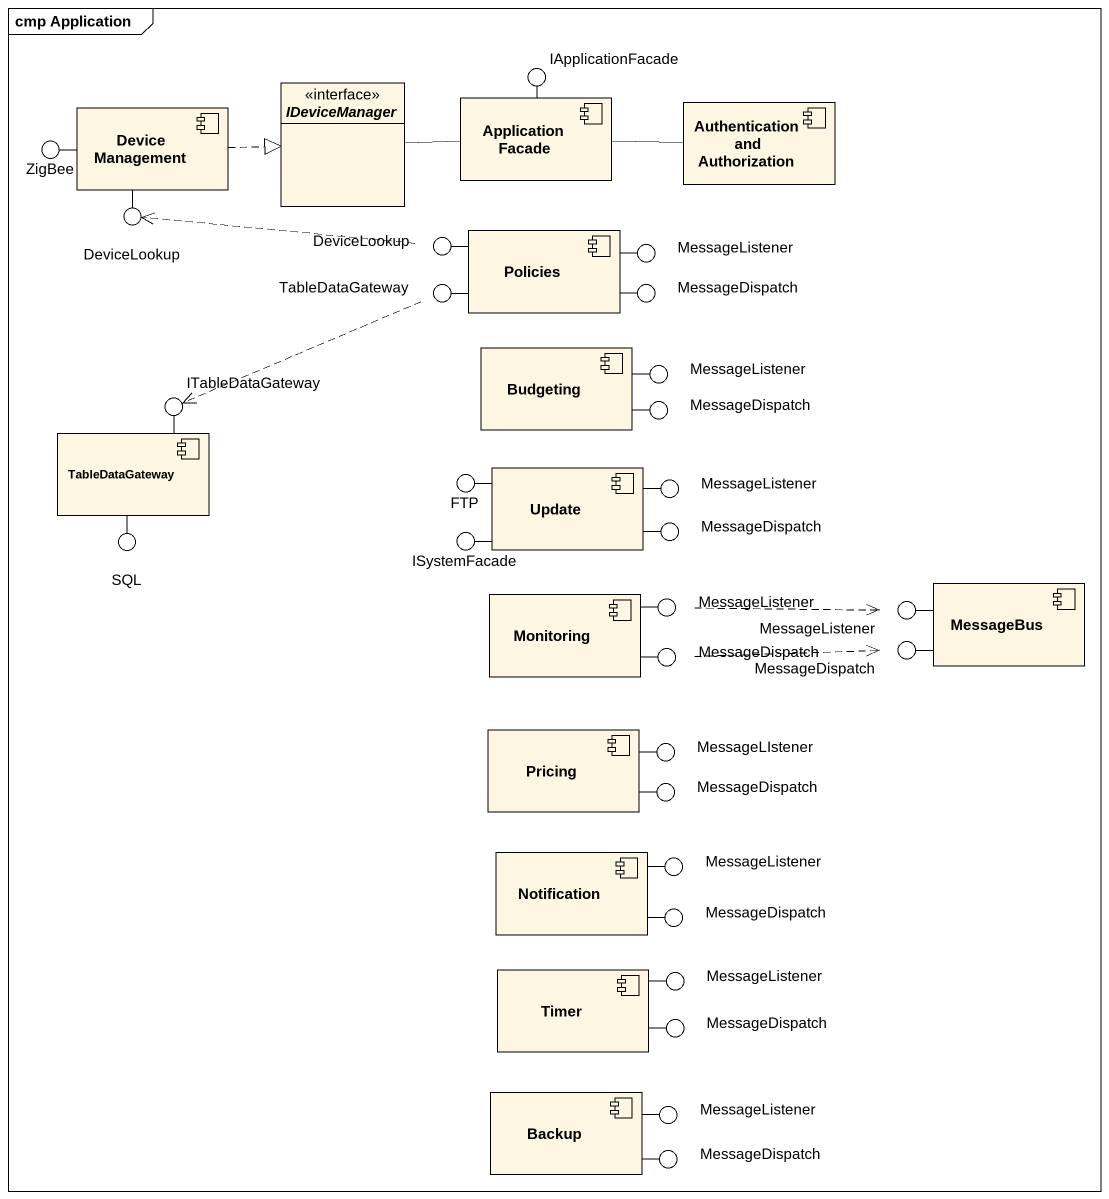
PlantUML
@startuml
mainframe cmp Application
allowmixing
hide circle
hide empty members
() IApplicationFacade
() ZigBee
component "Device Management" as Device_Management
interface IDeviceManager
component "Application Facade" as Application_Facade
component "Authentication and Authorization" as Authentication_and
() DeviceLookup
() "DeviceLookup" as DeviceLookup_2
component Policies
() MessageListener
() TableDataGateway
() MessageDispatch
() ITableDataGateway
component Budgeting
() "MessageListener" as MessageListener_2
component "TableDataGateway" as TableDataGateway_2
() "MessageDispatch" as MessageDispatch_2
() SQL
() FTP
component Update
() "MessageListener" as MessageListener_3
() ISystemFacade
() "MessageDispatch" as MessageDispatch_3
component Monitoring
() "MessageListener" as MessageListener_4
() "MessageListener" as MessageListener_5
component MessageBus
() "MessageDispatch" as MessageDispatch_4
() "MessageDispatch" as MessageDispatch_5
component Pricing
() MessageLIstener
() "MessageDispatch" as MessageDispatch_6
component Notification
() "MessageListener" as MessageListener_6
() "MessageDispatch" as MessageDispatch_7
component Timer
() "MessageListener" as MessageListener_7
() "MessageDispatch" as MessageDispatch_8
component Backup
() "MessageListener" as MessageListener_8
() "MessageDispatch" as MessageDispatch_9
Application_Facade -up- IApplicationFacade
Device_Management -left- ZigBee
Device_Management -- DeviceLookup
Policies -left- DeviceLookup_2
Policies -right- MessageListener
Policies -left- TableDataGateway
Policies -right- MessageDispatch
TableDataGateway_2 -up- ITableDataGateway
Budgeting -right- MessageListener_2
Budgeting -right- MessageDispatch_2
TableDataGateway_2 -- SQL
Update -left- FTP
Update -right- MessageListener_3
Update -left- ISystemFacade
Update -right- MessageDispatch_3
Monitoring -right- MessageListener_4
MessageBus -left- MessageListener_5
Monitoring -right- MessageDispatch_4
MessageBus -left- MessageDispatch_5
Pricing -right- MessageLIstener
Pricing -right- MessageDispatch_6
Notification -right- MessageListener_6
Notification -right- MessageDispatch_7
Timer -right- MessageListener_7
Timer -right- MessageDispatch_8
Backup -right- MessageListener_8
Backup -right- MessageDispatch_9
Device_Management .right.|> IDeviceManager
Application_Facade -left- IDeviceManager
Application_Facade -right- Authentication_and
DeviceLookup_2 .left.> DeviceLookup
TableDataGateway .left.> ITableDataGateway
MessageListener_4 .right.> MessageListener_5
MessageDispatch_4 .right.> MessageDispatch_5
@enduml
